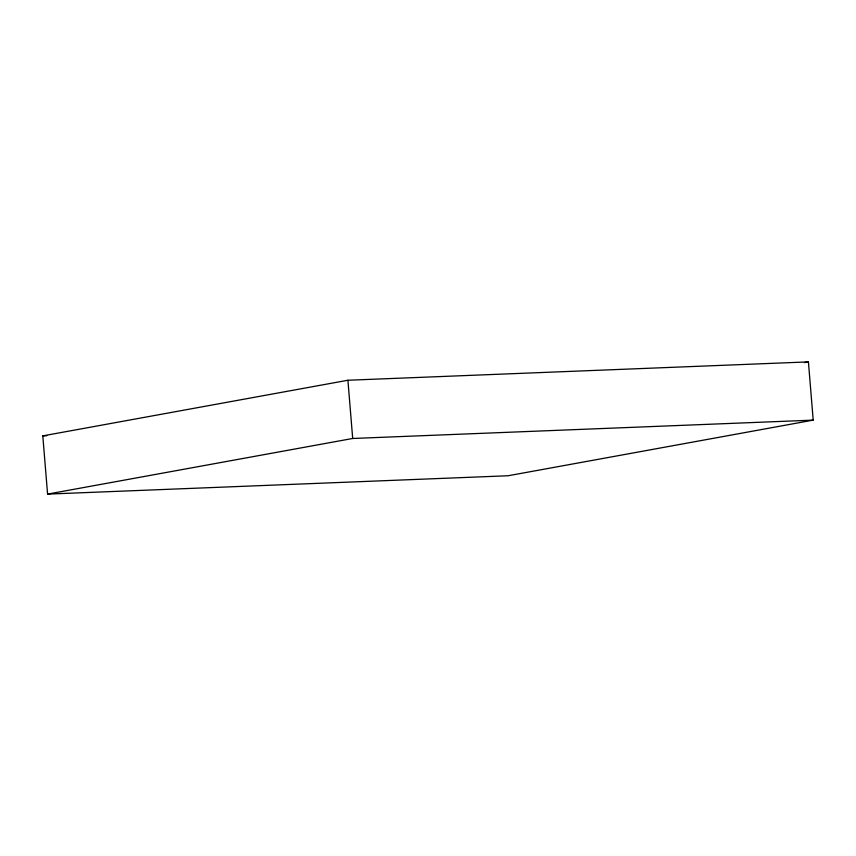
<?xml version="1.0" encoding="UTF-8"?>
<svg xmlns="http://www.w3.org/2000/svg" width="856" height="856" viewBox="0 0 856 856"><rect width="100%" height="100%" fill="white"/><g stroke="black" fill="none" stroke-linecap="round" stroke-linejoin="round"><path stroke-width="1.28" d="M42.8 435.875L347.911 380.246L808.417 361.895L813.2 420.125L508.09 475.754L47.583 494.105L42.8 435.875L46.802 435.715M47.583 494.105L352.693 438.475L813.2 420.125M804.469 362.623L808.417 361.895M347.911 380.246L352.693 438.475"/></g></svg>
